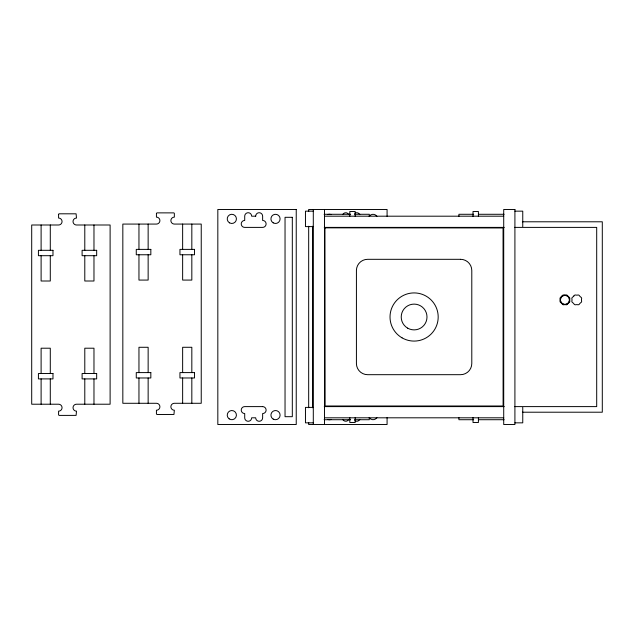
<?xml version="1.0" encoding="UTF-8"?>
<svg xmlns="http://www.w3.org/2000/svg" width="634" height="634" viewBox="0 0 634 634"><rect width="100%" height="100%" fill="white"/><g stroke="black" fill="none" stroke-linecap="round" stroke-linejoin="round"><path stroke-width="0.95" d="M313.299 211.154L305.461 211.154L305.461 226.6L313.299 226.6M514.911 211.154L522.757 211.154L522.757 226.6M324.109 214.284L350.634 214.284M354.564 214.284L369.305 214.284L369.305 216.368M473.646 214.284L458.913 214.284L458.913 216.368M478.559 214.284L504.109 214.284M324.497 216.194L503.713 216.194M522.384 221.789L602.3 221.789L602.3 412.211L522.384 412.211M324.259 227.392L504.284 227.392M514.507 227.392L596.697 227.392L596.697 406.608L514.507 406.608M324.259 406.608L504.284 406.608M313.299 407.4L305.461 407.4L305.461 422.846L313.299 422.846M324.497 417.806L503.713 417.806M324.109 419.716L350.634 419.716M354.564 419.716L369.305 419.716L369.305 417.632M473.646 419.716L458.913 419.716L458.913 417.632M478.559 419.716L504.109 419.716M514.911 422.846L522.757 422.846L522.757 407.4M478.401 216.416L478.401 211.487L473.019 211.487L473.019 216.416M478.401 417.584L478.401 422.513L473.019 422.513L473.019 417.584M387.081 216.376L387.081 209.474L308.679 209.474L308.679 211.447M387.081 417.624L387.081 424.526L308.679 424.526L308.679 422.553M355.191 216.416L355.191 211.487L349.809 211.487L349.809 216.416M355.191 417.584L355.191 422.513L349.809 422.513L349.809 417.584M324.497 209.474L324.497 424.526M313.299 209.474L313.299 424.526M312.594 226.195L312.594 407.805M308.679 226.243L308.679 407.757M191.825 224.071L191.825 249.384M191.825 254.765L191.825 280.077L182.64 280.077L182.64 254.765M191.825 372.594L191.825 347.281L182.64 347.281L182.64 372.594M191.825 377.975L191.825 403.287M182.64 224.071L182.64 249.384M182.64 377.975L182.64 403.287M148.142 224.071L148.142 249.384M148.142 254.765L148.142 280.077L138.957 280.077L138.957 254.765M148.142 372.594L148.142 347.281L138.957 347.281L138.957 372.594M148.142 377.975L148.142 403.287M138.957 224.071L138.957 249.384M138.957 377.975L138.957 403.287M93.975 224.999L93.975 250.311M93.975 255.692L93.975 281.005L84.79 281.005L84.79 255.692M93.975 373.521L93.975 348.209L84.79 348.209L84.79 373.521M93.975 378.902L93.975 404.215M84.79 224.999L84.79 250.311M84.79 378.902L84.79 404.215M50.292 224.999L50.292 250.311M50.292 255.692L50.292 281.005L41.107 281.005L41.107 255.692M50.292 373.521L50.292 348.209L41.107 348.209L41.107 373.521M50.292 378.902L50.292 404.215M41.107 224.999L41.107 250.311M41.107 378.902L41.107 404.215M369.234 216.368A4.589 4.589 0 0 1 376.921 216.368M327.707 214.609A4.589 4.589 0 0 1 331.091 214.609M376.921 417.632A4.589 4.589 0 0 1 369.234 417.632M331.091 419.391A4.589 4.589 0 0 1 327.707 419.391M348.835 419.399A3.471 3.471 0 0 1 342.669 419.399M359.811 419.399A3.471 3.471 0 0 1 354.826 420.714M354.826 213.286A3.471 3.471 0 0 1 359.811 214.601M342.669 214.601A3.471 3.471 0 0 1 348.835 214.601M58.582 214.308L58.582 218.056A3.471 3.471 0 0 1 62.053 221.528A3.471 3.471 0 0 1 58.582 224.999L31.7 224.999L31.7 404.215L58.582 404.215A3.471 3.471 0 0 1 62.053 407.686A3.471 3.471 0 0 1 58.582 411.157L58.582 414.905L59.144 415.413L76.096 415.389L76.5 411.157A3.471 3.471 0 0 1 73.029 407.686A3.471 3.471 0 0 1 76.5 404.215L110.11 404.215L110.11 224.999L76.5 224.999A3.471 3.471 0 0 1 73.029 221.528A3.471 3.471 0 0 1 76.5 218.056L76.096 213.816L59.144 213.801L58.59 214.252M156.432 213.381L156.432 217.129A3.471 3.471 0 0 1 159.903 220.6A3.471 3.471 0 0 1 156.432 224.071L122.83 224.071L122.83 403.287L156.432 403.287A3.471 3.471 0 0 1 159.903 406.759A3.471 3.471 0 0 1 156.432 410.23L156.432 413.978L156.994 414.485L173.946 414.462L174.35 410.23A3.471 3.471 0 0 1 170.879 406.759A3.471 3.471 0 0 1 174.35 403.287L201.24 403.287L201.24 224.071L174.35 224.071A3.471 3.471 0 0 1 170.879 220.6A3.471 3.471 0 0 1 174.35 217.129L174.35 213.381L173.898 212.881L156.994 212.873L156.432 213.381M324.949 228.351L325.115 405.998L503.103 405.998L503.055 227.963L325.504 227.844L324.957 228.295M562.033 296.038L561.082 296.989A1.68 1.68 0 0 0 560.163 299.216L560.163 300.556A1.68 1.68 0 0 0 561.082 302.783L562.033 303.734A1.68 1.68 0 0 0 564.26 304.653L565.607 304.653A1.68 1.68 0 0 0 567.834 303.734L568.777 302.783A1.68 1.68 0 0 0 569.704 300.556L569.704 299.216A1.68 1.68 0 0 0 568.777 296.989L567.834 296.038A1.68 1.68 0 0 0 565.607 295.119L564.26 295.119A1.68 1.68 0 0 0 562.033 296.038M573.849 296.038L572.898 296.989A1.68 1.68 0 0 0 571.979 299.216L571.979 300.556A1.68 1.68 0 0 0 572.898 302.783L573.849 303.734A1.68 1.68 0 0 0 576.076 304.653L577.415 304.653A1.68 1.68 0 0 0 579.642 303.734L580.593 302.783A1.68 1.68 0 0 0 581.513 300.556L581.513 299.216A1.68 1.68 0 0 0 580.593 296.989L579.642 296.038A1.68 1.68 0 0 0 577.415 295.119L576.076 295.119A1.68 1.68 0 0 0 573.849 296.038M296.236 209.474L217.827 209.474L217.827 424.526L296.236 424.526L296.236 209.474M514.911 209.474L503.713 209.474L503.713 424.526L514.911 424.526L514.911 209.474M255.692 216.194L251.658 216.194A3.471 3.471 0 0 0 248.187 212.723A3.471 3.471 0 0 0 244.708 216.194L244.708 220.45A3.471 3.471 0 0 0 241.237 223.921A3.471 3.471 0 0 0 244.708 227.392L262.635 227.392A3.471 3.471 0 0 0 266.106 223.921A3.471 3.471 0 0 0 262.635 220.45L262.635 216.194A3.471 3.471 0 0 0 259.163 212.723A3.471 3.471 0 0 0 255.692 216.194M292.314 217.311L285.038 217.311L285.038 416.689L292.314 416.689L292.314 217.311M150.829 249.384L136.27 249.384L136.27 254.765L150.829 254.765L150.829 249.384M194.519 249.384L179.953 249.384L179.953 254.765L194.519 254.765L194.519 249.384M52.979 250.311L38.42 250.311L38.42 255.692L52.979 255.692L52.979 250.311M96.669 250.311L82.103 250.311L82.103 255.692L96.669 255.692L96.669 250.311M460.593 259.314L367.625 259.314A11.198 11.198 0 0 0 356.419 270.52L356.419 363.48A11.198 11.198 0 0 0 367.625 374.686L460.593 374.686A11.198 11.198 0 0 0 471.791 363.48L471.791 270.52A11.198 11.198 0 0 0 460.593 259.314M150.829 372.594L136.27 372.594L136.27 377.975L150.829 377.975L150.829 372.594M194.519 372.594L179.953 372.594L179.953 377.975L194.519 377.975L194.519 372.594M52.979 373.521L38.42 373.521L38.42 378.902L52.979 378.902L52.979 373.521M96.669 373.521L82.103 373.521L82.103 378.902L96.669 378.902L96.669 373.521M262.635 406.608L244.708 406.608A3.471 3.471 0 0 0 241.237 410.079A3.471 3.471 0 0 0 244.708 413.55L244.708 417.806A3.471 3.471 0 0 0 248.187 421.277A3.471 3.471 0 0 0 251.658 417.806L255.692 417.806A3.471 3.471 0 0 0 259.163 421.277A3.471 3.471 0 0 0 262.635 417.806L262.635 413.55A3.471 3.471 0 0 0 266.106 410.079A3.471 3.471 0 0 0 262.635 406.608M229.532 222.859A4.589 4.589 0 0 0 236.427 218.881A4.589 4.589 0 0 0 229.532 214.902A4.589 4.589 0 0 0 229.532 222.859M273.214 222.859A4.589 4.589 0 0 0 280.109 218.881A4.589 4.589 0 0 0 273.214 214.902A4.589 4.589 0 0 0 273.214 222.859M229.183 418.876A4.589 4.589 0 0 0 236.403 415.532A4.589 4.589 0 0 0 229.904 410.951A4.589 4.589 0 0 0 229.183 418.876M273.214 419.098A4.589 4.589 0 0 0 280.109 415.119A4.589 4.589 0 0 0 273.214 411.141A4.589 4.589 0 0 0 273.214 419.098M562.421 303.599A4.478 4.478 0 0 0 569.403 300.207A4.478 4.478 0 0 0 562.976 295.856A4.478 4.478 0 0 0 562.421 303.599M562.58 303.955A4.707 4.707 0 0 0 569.641 299.882A4.707 4.707 0 0 0 562.58 295.809A4.707 4.707 0 0 0 562.58 303.955M402.067 337.859A24.084 24.084 0 0 0 438.189 317A24.084 24.084 0 0 0 402.067 296.141A24.084 24.084 0 0 0 402.067 337.859M407.67 328.158A12.878 12.878 0 0 0 426.991 317A12.878 12.878 0 0 0 407.67 305.842A12.878 12.878 0 0 0 407.67 328.158"/></g></svg>
